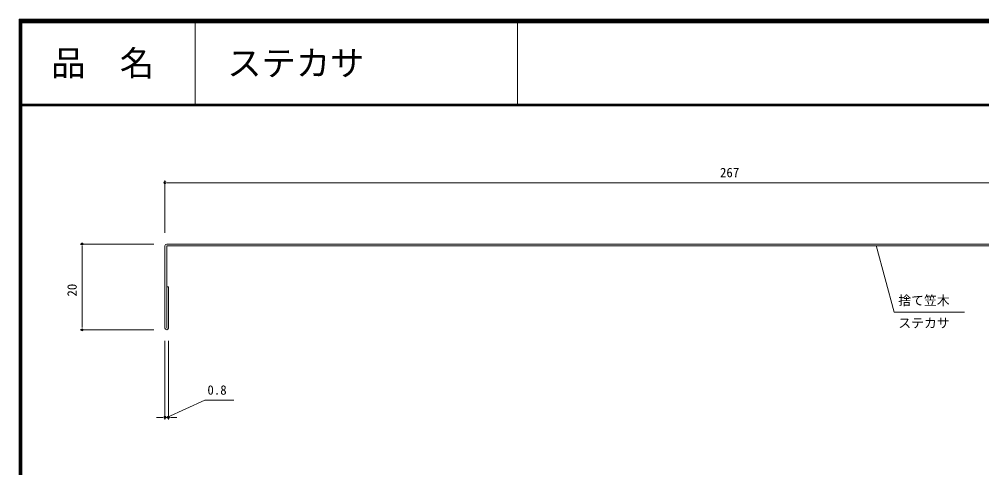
# Model space of a CAD drawing. Units: millimetres, scale not verified. Extents: x -201 to 201, y -137 to 137.
# Drawn here: x -200.6 to 24, y 31.9 to 136.6 of the extents above; entities that cross this region are included whole.
import ezdxf
from ezdxf.enums import TextEntityAlignment as Align

# ---------------------------------------------------------------- set-up
doc = ezdxf.new("R2010")
doc.units = ezdxf.units.MM
doc.header["$LTSCALE"] = 0.5
for name, color, linetype, lineweight in [('0-0_0', 7, 'Continuous', 18), ('0-9_金物', 2, 'Continuous', 18), ('0-C_GREEN', 3, 'Continuous', 18), ('0-D_2-1寸法', 7, 'Continuous', 18)]:
    doc.layers.add(name, color=color, linetype=linetype, lineweight=lineweight)
doc.styles.add('ＭＳ ゴシック', font='')
doc.styles.get('ＭＳ ゴシック').set_extended_font_data('MS Gothic')

msp = doc.modelspace()

# ---------------------------------------------------------------- linework, layer by layer
at = {"layer": '0-0_0'}
for p, q in [((-166.1225, 98.4607), (-165.6225, 98.4607)), ((-185.9274, 83.6376), (-185.9274, 83.1376)), ((-185.9274, 64.6376), (-185.9274, 65.1376)), ((-167.1225, 43.6946), (-167.6225, 43.6946)), ((-165.3225, 43.6946), (-164.8225, 43.6946))]:
    msp.add_line(p, q, dxfattribs=at)
for centre, start, end in [((-166.6225, 98.4607), 0, 180), ((-166.6225, 98.4607), 180, 0), ((-185.9274, 84.1376), 90, 270), ((-185.9274, 84.1376), 270, 90), ((-185.9274, 64.1376), 90, 270), ((-185.9274, 64.1376), 270, 90), ((-166.6225, 43.6946), 0, 180), ((-166.6225, 43.6946), 180, 0), ((-165.8225, 43.6946), 0, 180), ((-165.8225, 43.6946), 180, 0)]:
    msp.add_arc(centre, 0.25, start, end, dxfattribs=at)
at = {"layer": '0-9_金物'}
for p, q in [((-166.6225, 83.7376), (-166.6225, 64.5376)), ((99.9775, 84.1376), (-166.2225, 84.1376)), ((99.9775, 83.7376), (-166.2225, 83.7376)), ((-166.2225, 83.7376), (-166.2225, 64.5376)), ((-166.2225, 74.1376), (-165.8225, 74.1376)), ((-165.8225, 74.1376), (-165.8225, 64.5376))]:
    msp.add_line(p, q, dxfattribs=at)
for centre, start, end in [((-166.2225, 83.7376), 90, 180), ((-166.2225, 64.5376), 180, 0)]:
    msp.add_arc(centre, 0.4, start, end, dxfattribs=at)
at = {"layer": '0-C_GREEN'}
for p, q in [((200.7769, 136.6243), (-200.6231, 136.6243)), ((200.5769, 136.4243), (-200.4731, 136.4243)), ((200.3769, 136.2243), (-200.3231, 136.2243)), ((200.1769, 136.0243), (-200.1731, 136.0243)), ((199.9769, 135.8243), (-200.0231, 135.8243)), ((-159.5592, 135.8243), (-159.5592, 116.4243)), ((-84.3412, 135.8243), (-84.3412, 116.4243)), ((199.9769, 116.8243), (-200.1731, 116.8243)), ((199.9769, 116.6243), (-200.1731, 116.6243)), ((199.9769, 116.4243), (-200.1731, 116.4243))]:
    msp.add_line(p, q, dxfattribs=at)
for points in [[(-200.6231, 136.6243), (-200.6231, -136.7054), (200.7769, -136.7054)], [(-200.4731, 136.4243), (-200.4731, -136.5554), (200.5769, -136.5554)], [(-200.3231, 136.2243), (-200.3231, -136.4054), (200.3769, -136.4054)], [(-200.1731, 136.0243), (-200.1731, -136.2554), (200.1769, -136.2554)], [(-200.0231, 135.8243), (-200.0231, -136.1054), (199.9769, -136.1054)]]:
    msp.add_lwpolyline(points, dxfattribs=at)
at = {"layer": '0-D_2-1寸法'}
for p, q in [((-166.6225, 86.7376), (-166.6225, 98.9607)), ((-165.6225, 98.4607), (99.3775, 98.4607)), ((-169.2225, 84.1376), (-186.4274, 84.1376)), ((-185.9274, 65.1376), (-185.9274, 83.1376)), ((3.4804, 68.2237), (-0.7004, 83.8264)), ((3.4804, 68.2237), (19.9388, 68.2237)), ((-169.2225, 64.1376), (-186.4274, 64.1376)), ((-166.6225, 61.5376), (-166.6225, 43.1946)), ((-165.8225, 61.5376), (-165.8225, 43.1946)), ((-167.6225, 43.6946), (-168.6225, 43.6946)), ((-166.6225, 43.6946), (-165.8225, 43.6946)), ((-166.6225, 43.6946), (-165.8225, 43.6946)), ((-164.8225, 43.6946), (-163.8225, 43.6946))]:
    msp.add_line(p, q, dxfattribs=at)
msp.add_lwpolyline([(-166.2225, 43.6946), (-157.3439, 47.6946), (-150.5939, 47.6946)], dxfattribs=at)

# ---------------------------------------------------------------- texts
at = {"layer": '0-C_GREEN', "color": 7, "style": 'ＭＳ ゴシック'}
for s, p in [('品\u3000名', (-193.176, 121.6824)), ('ステカサ', (-152.0843, 121.6824))]:
    msp.add_text(s, height=5.865, dxfattribs=at).set_placement(p, align=Align.BOTTOM_LEFT)
at = {"layer": '0-D_2-1寸法', "style": 'ＭＳ ゴシック'}
for s, p in [('267', (-37.1225, 99.0857)), ('捨て笠木', (4.4773, 69.2237)), ('ステカサ', (4.4773, 63.9469)), ('0.8', (-156.7189, 48.3196))]:
    msp.add_text(s, height=2.199, dxfattribs=at).set_placement(p, align=Align.BOTTOM_LEFT)
msp.add_text('20', height=2.199, rotation=90, dxfattribs=at).set_placement((-186.5524, 71.8876), align=Align.BOTTOM_LEFT)

doc.saveas('drawing.dxf')
